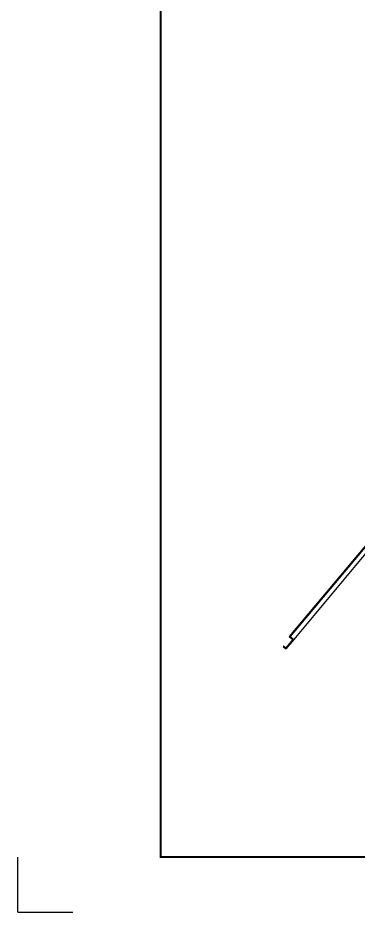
# Model space of a CAD drawing. Header units: millimetres. Extents: x 261789 to 272313, y -191856 to -185409.
# Drawn here: x 261789 to 263133, y -191834 to -188306 of the extents above; entities that cross this region are included whole.
import ezdxf

# ---------------------------------------------------------------- set-up
doc = ezdxf.new("R2010")
doc.units = ezdxf.units.MM
doc.header["$LTSCALE"] = 13
for name, color, linetype in [('1', 4, 'Continuous'), ('PDF_几何图形', 7, 'Continuous'), ('粗实线', 4, 'Continuous')]:
    doc.layers.add(name, color=color, linetype=linetype)
doc.layers.add('paper', color=254, linetype='Continuous', plot=False)

msp = doc.modelspace()

# ---------------------------------------------------------------- linework, layer by layer
at = {"layer": '1', "const_width": 7.598}
msp.add_lwpolyline([(262353.477, -191617.168), (270689.118, -191617.168), (270689.118, -185625.926), (262353.477, -185625.926), (262353.477, -191617.168)], dxfattribs=at)
at = {"layer": 'paper'}
for q in [(261789.084, -191617.168), (262006.158, -191834.242)]:
    msp.add_line((261789.084, -191834.242), q, dxfattribs=at)
at = {"layer": 'PDF_几何图形'}
for p, q in [((263387.874, -190119.195), (262861.032, -190746.813)), ((263387.874, -190122.504), (262864.34, -190746.813)), ((263401.522, -190130.775), (262878.402, -190758.806)), ((262878.402, -190758.806), (262847.798, -190795.2)), ((262864.34, -190746.813), (262878.402, -190758.806)), ((262839.113, -190784.447), (262837.459, -190786.515)), ((262837.459, -190786.515), (262847.798, -190795.2)), ((262839.113, -190784.447), (262847.798, -190791.891))]:
    msp.add_line(p, q, dxfattribs=at)
msp.add_lwpolyline([(262861.032, -190746.813), (262875.507, -190758.806), (262847.798, -190791.891)], dxfattribs=at)
at = {"layer": '粗实线', "lineweight": 30}
for p, q in [((263387.874, -190119.195), (262861.032, -190746.813)), ((263387.874, -190122.504), (262864.34, -190746.813)), ((263401.522, -190130.775), (262878.402, -190758.806)), ((262878.402, -190758.806), (262847.798, -190795.2)), ((262864.34, -190746.813), (262878.402, -190758.806)), ((262839.113, -190784.447), (262837.459, -190786.515)), ((262837.459, -190786.515), (262847.798, -190795.2)), ((262839.113, -190784.447), (262847.798, -190791.891))]:
    msp.add_line(p, q, dxfattribs=at)
msp.add_lwpolyline([(262861.032, -190746.813), (262875.507, -190758.806), (262847.798, -190791.891)], dxfattribs=at)

doc.saveas('drawing.dxf')
